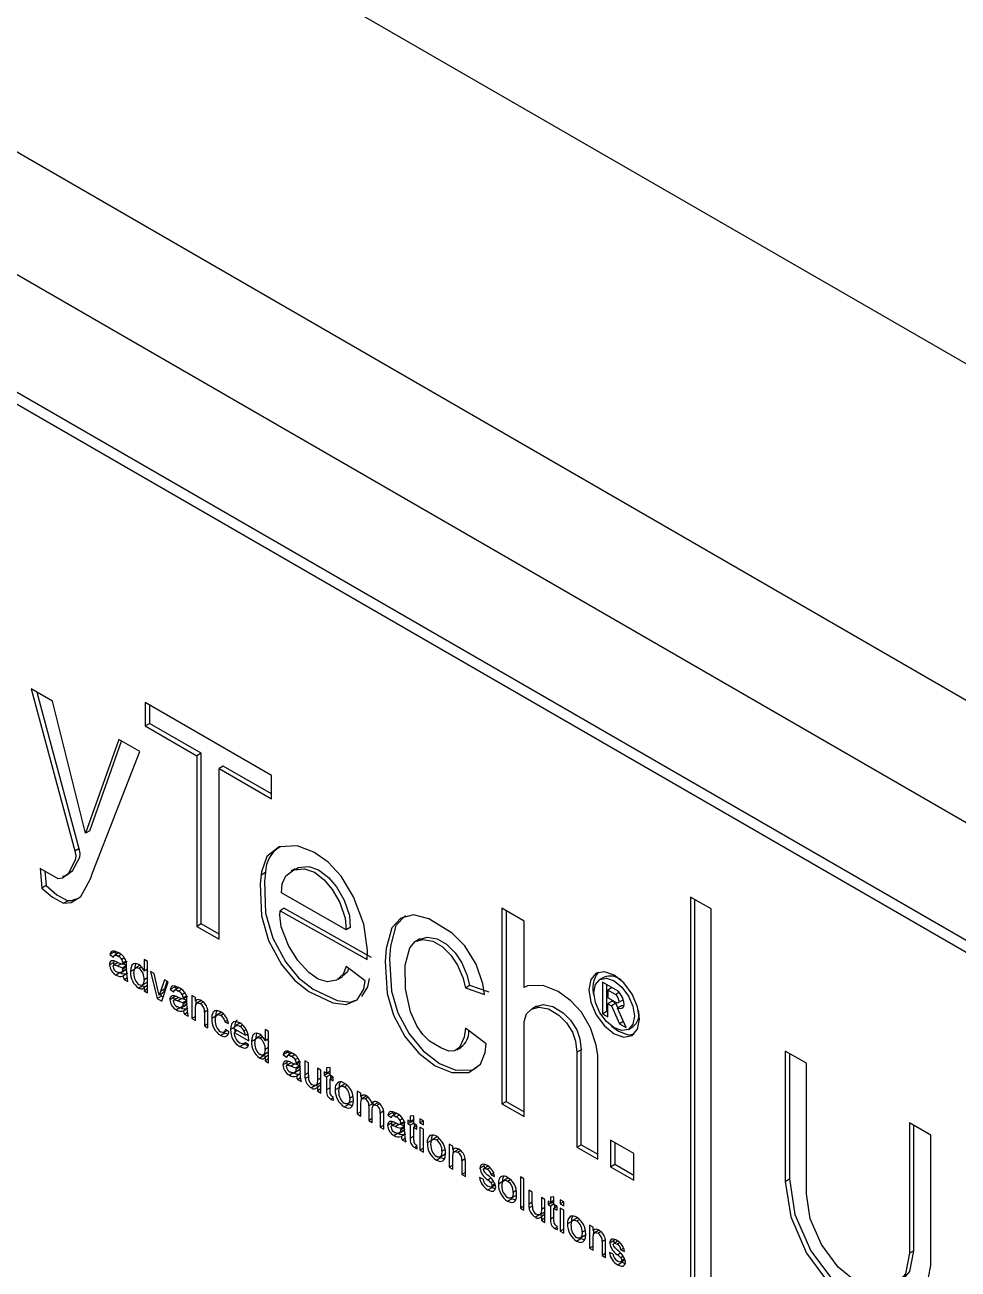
# Model space of a CAD drawing. Header units: millimetres. Extents: x 75 to 2075, y 25 to 1460.
# Drawn here: x 1804.6 to 1846.1, y 1127.5 to 1182.9 of the extents above; entities that cross this region are included whole.
import ezdxf

# ---------------------------------------------------------------- set-up
doc = ezdxf.new("R2010")
doc.units = ezdxf.units.MM
doc.header["$LTSCALE"] = 5

msp = doc.modelspace()

# ---------------------------------------------------------------- linework, layer by layer
at = {"color": 7, "linetype": 'Continuous', "lineweight": 25}
for p, q in [((1904.046, 1134.54), (1529.446, 1350.792)), ((1891.083, 1127.056), (1516.483, 1343.308)), ((1887.63, 1123.606), (1515.221, 1338.593)), ((1792.077, 1173.541), (1880.701, 1122.38)), ((1880.23, 1122.108), (1791.606, 1173.269)), ((1805.807, 1152.783), (1804.858, 1153.331)), ((1804.858, 1153.331), (1806.795, 1146.126)), ((1805.116, 1153.182), (1806.984, 1146.235)), ((1807.271, 1146.911), (1805.807, 1152.783)), ((1809.932, 1152.729), (1809.932, 1151.687)), ((1815.556, 1149.483), (1809.932, 1152.729)), ((1810.121, 1152.62), (1810.121, 1151.796)), ((1809.932, 1151.687), (1810.121, 1151.796)), ((1812.423, 1150.467), (1810.121, 1151.796)), ((1809.932, 1151.687), (1812.234, 1150.358)), ((1808.759, 1151.079), (1807.271, 1146.911)), ((1807.46, 1147.02), (1808.883, 1151.007)), ((1809.695, 1150.539), (1808.759, 1151.079)), ((1807.588, 1145.153), (1809.695, 1150.539)), ((1812.423, 1150.467), (1812.234, 1150.358)), ((1812.234, 1150.358), (1812.234, 1142.766)), ((1812.423, 1142.875), (1812.423, 1150.467)), ((1813.406, 1149.9), (1813.217, 1149.791)), ((1813.217, 1142.199), (1813.217, 1149.791)), ((1813.217, 1149.791), (1815.556, 1148.441)), ((1815.556, 1148.658), (1813.406, 1149.9)), ((1815.556, 1148.441), (1815.556, 1149.483)), ((1807.46, 1147.02), (1807.271, 1146.911)), ((1806.795, 1146.126), (1806.984, 1146.235)), ((1806.059, 1144.882), (1805.252, 1145.347)), ((1805.252, 1145.347), (1805.333, 1144.474)), ((1805.462, 1145.226), (1805.521, 1144.582)), ((1806.515, 1145.133), (1806.704, 1145.242)), ((1815.095, 1145.064), (1815.284, 1145.173)), ((1816.608, 1145.327), (1816.42, 1145.218)), ((1805.521, 1144.582), (1805.333, 1144.474)), ((1818.87, 1142.606), (1816.003, 1144.261)), ((1835.107, 1143.545), (1834.199, 1144.069)), ((1834.199, 1144.069), (1834.199, 1124.354)), ((1806.3, 1143.801), (1806.489, 1143.91)), ((1816.119, 1143.572), (1815.93, 1143.464)), ((1815.93, 1143.464), (1819.801, 1141.293)), ((1816.119, 1143.572), (1819.99, 1141.401)), ((1826.787, 1142.999), (1825.799, 1143.57)), ((1825.799, 1143.57), (1825.799, 1134.874)), ((1825.987, 1143.461), (1825.987, 1134.983)), ((1834.388, 1124.463), (1834.388, 1143.96)), ((1835.107, 1123.83), (1835.107, 1143.545)), ((1826.787, 1140.054), (1826.787, 1142.999)), ((1812.423, 1142.875), (1812.234, 1142.766)), ((1812.234, 1142.766), (1813.217, 1142.199)), ((1813.217, 1142.416), (1812.423, 1142.875)), ((1819.058, 1142.715), (1818.87, 1142.606)), ((1822.153, 1142.21), (1821.964, 1142.101)), ((1808.548, 1141.62), (1808.359, 1141.511)), ((1808.359, 1141.511), (1808.514, 1141.404)), ((1808.664, 1141.539), (1808.548, 1141.62)), ((1808.757, 1141.593), (1808.568, 1141.484)), ((1808.86, 1141.513), (1808.732, 1141.439)), ((1809.016, 1141.363), (1808.893, 1141.292)), ((1810.035, 1141.207), (1809.88, 1141.296)), ((1809.88, 1141.296), (1809.88, 1140.78)), ((1808.532, 1141.165), (1808.344, 1141.056)), ((1808.532, 1141.165), (1808.543, 1141.226)), ((1808.733, 1141.158), (1808.544, 1141.049)), ((1808.822, 1140.709), (1808.633, 1140.6)), ((1808.871, 1141.107), (1808.7, 1141.008)), ((1808.843, 1140.703), (1809.031, 1140.812)), ((1809.098, 1140.857), (1808.91, 1140.749)), ((1809.082, 1141.218), (1808.933, 1141.132)), ((1809.121, 1141.199), (1808.933, 1141.09)), ((1809.104, 1141.027), (1808.933, 1140.929)), ((1808.933, 1140.877), (1809.104, 1140.976)), ((1808.933, 1140.929), (1808.933, 1140.877)), ((1809.104, 1140.876), (1809.098, 1140.857)), ((1809.104, 1140.79), (1809.104, 1141.009)), ((1809.463, 1140.866), (1809.275, 1140.758)), ((1809.683, 1141.02), (1809.494, 1140.912)), ((1809.651, 1140.909), (1809.76, 1140.971)), ((1810.035, 1140.869), (1809.88, 1140.78)), ((1810.035, 1139.809), (1810.035, 1141.207)), ((1810.324, 1140.664), (1810.16, 1140.759)), ((1810.16, 1140.759), (1810.467, 1139.559)), ((1819.717, 1140.346), (1818.87, 1140.977)), ((1809.138, 1140.67), (1808.949, 1140.561)), ((1808.996, 1140.409), (1809.118, 1140.48)), ((1808.996, 1140.409), (1809.151, 1140.319)), ((1809.83, 1140.127), (1809.791, 1140.157)), ((1809.815, 1140.166), (1810.004, 1140.275)), ((1810.035, 1140.485), (1809.88, 1140.395)), ((1810.035, 1140.142), (1809.88, 1140.052)), ((1810.5, 1139.95), (1810.324, 1140.664)), ((1810.787, 1140.396), (1810.61, 1139.875)), ((1810.664, 1139.446), (1810.951, 1140.302)), ((1810.951, 1140.302), (1810.787, 1140.396)), ((1810.798, 1139.984), (1810.914, 1140.323)), ((1818.517, 1140.416), (1818.705, 1140.525)), ((1824.178, 1140.037), (1824.367, 1140.146)), ((1824.367, 1140.146), (1825.22, 1139.848)), ((1830.346, 1140.515), (1830.157, 1140.406)), ((1830.976, 1139.885), (1830.274, 1140.29)), ((1830.274, 1140.29), (1830.274, 1138.88)), ((1830.463, 1140.181), (1830.463, 1138.989)), ((1809.83, 1140.127), (1809.642, 1140.018)), ((1809.88, 1140.052), (1809.88, 1139.898)), ((1810.035, 1139.988), (1809.88, 1139.898)), ((1809.88, 1139.898), (1810.035, 1139.809)), ((1810.656, 1139.668), (1810.467, 1139.559)), ((1810.744, 1139.821), (1810.555, 1139.712)), ((1810.798, 1139.984), (1810.61, 1139.875)), ((1810.656, 1139.668), (1810.633, 1139.757)), ((1810.725, 1139.628), (1810.656, 1139.668)), ((1811.217, 1139.615), (1811.029, 1139.506)), ((1811.233, 1140.07), (1811.044, 1139.961)), ((1811.044, 1139.961), (1811.2, 1139.853)), ((1811.217, 1139.615), (1811.228, 1139.676)), ((1811.418, 1139.608), (1811.23, 1139.499)), ((1811.35, 1139.989), (1811.233, 1140.07)), ((1811.442, 1140.042), (1811.254, 1139.933)), ((1811.546, 1139.963), (1811.417, 1139.889)), ((1811.702, 1139.813), (1811.579, 1139.742)), ((1811.807, 1139.649), (1811.618, 1139.54)), ((1811.767, 1139.667), (1811.619, 1139.582)), ((1812.162, 1139.603), (1812.007, 1139.692)), ((1812.007, 1139.692), (1812.007, 1138.671)), ((1812.162, 1139.46), (1812.162, 1139.603)), ((1824.178, 1140.037), (1825.031, 1139.74)), ((1830.706, 1140.041), (1830.521, 1139.934)), ((1830.521, 1139.934), (1830.521, 1139.586)), ((1830.85, 1139.744), (1830.521, 1139.934)), ((1830.85, 1139.396), (1830.521, 1139.586)), ((1830.85, 1139.744), (1831.039, 1139.853)), ((1810.467, 1139.559), (1810.664, 1139.446)), ((1811.507, 1139.159), (1811.318, 1139.05)), ((1811.557, 1139.557), (1811.385, 1139.458)), ((1811.528, 1139.153), (1811.531, 1139.155)), ((1811.549, 1139.165), (1811.717, 1139.262)), ((1811.784, 1139.307), (1811.595, 1139.198)), ((1811.618, 1139.327), (1811.789, 1139.426)), ((1811.619, 1139.379), (1811.618, 1139.327)), ((1811.789, 1139.477), (1811.619, 1139.379)), ((1811.823, 1139.12), (1811.634, 1139.011)), ((1811.789, 1139.326), (1811.784, 1139.307)), ((1811.789, 1139.24), (1811.789, 1139.458)), ((1812.239, 1139.505), (1812.162, 1139.46)), ((1812.162, 1138.581), (1812.162, 1139.129)), ((1812.195, 1139.313), (1812.195, 1139.479)), ((1812.412, 1139.458), (1812.223, 1139.349)), ((1812.514, 1139.401), (1812.388, 1139.329)), ((1812.714, 1139.043), (1812.566, 1138.958)), ((1827.339, 1139.214), (1827.15, 1139.105)), ((1830.709, 1139.434), (1830.521, 1139.325)), ((1830.521, 1138.738), (1830.521, 1139.325)), ((1830.521, 1139.325), (1830.677, 1139.235)), ((1830.866, 1139.344), (1830.677, 1139.235)), ((1830.677, 1139.235), (1831.04, 1138.438)), ((1830.866, 1139.344), (1830.709, 1139.434)), ((1830.958, 1139.141), (1830.866, 1139.344)), ((1831.128, 1139.239), (1830.939, 1139.13)), ((1831.331, 1138.27), (1830.939, 1139.13)), ((1830.981, 1139.376), (1831.169, 1139.485)), ((1831.229, 1139.231), (1831.128, 1139.239)), ((1811.681, 1138.859), (1811.804, 1138.93)), ((1811.681, 1138.859), (1811.836, 1138.769)), ((1812.162, 1138.76), (1812.007, 1138.671)), ((1812.007, 1138.671), (1812.162, 1138.581)), ((1812.566, 1138.958), (1812.566, 1138.348)), ((1812.721, 1138.258), (1812.721, 1138.883)), ((1813.08, 1138.776), (1812.892, 1138.667)), ((1813.304, 1138.931), (1813.115, 1138.822)), ((1813.411, 1138.878), (1813.29, 1138.808)), ((1813.598, 1138.585), (1813.481, 1138.518)), ((1813.481, 1138.518), (1813.637, 1138.447)), ((1826.787, 1134.303), (1826.787, 1138.531)), ((1830.274, 1138.88), (1830.463, 1138.989)), ((1830.274, 1138.88), (1830.521, 1138.738)), ((1830.463, 1138.989), (1830.521, 1138.956)), ((1831.21, 1138.536), (1831.04, 1138.438)), ((1812.721, 1138.438), (1812.566, 1138.348)), ((1812.566, 1138.348), (1812.721, 1138.258)), ((1813.477, 1138.021), (1813.289, 1137.913)), ((1813.477, 1138.021), (1813.43, 1138.058)), ((1813.434, 1138.057), (1813.571, 1138.136)), ((1813.652, 1138.079), (1813.497, 1138.187)), ((1813.918, 1138.287), (1813.73, 1138.178)), ((1814.382, 1137.927), (1813.885, 1138.214)), ((1814.025, 1138.133), (1813.885, 1138.052)), ((1813.885, 1138.052), (1814.536, 1137.676)), ((1814.144, 1138.456), (1813.955, 1138.348)), ((1814.138, 1138.319), (1814.259, 1138.388)), ((1814.325, 1138.125), (1814.419, 1138.179)), ((1814.382, 1137.927), (1814.497, 1137.994)), ((1814.516, 1137.906), (1814.431, 1137.955)), ((1815.422, 1138.097), (1815.266, 1138.187)), ((1815.266, 1138.187), (1815.266, 1137.67)), ((1815.422, 1136.699), (1815.422, 1138.097)), ((1825.097, 1137.546), (1824.178, 1138.235)), ((1830.672, 1138.334), (1830.986, 1138.1)), ((1831.04, 1138.438), (1831.331, 1138.27)), ((1831.438, 1138.187), (1831.627, 1138.296)), ((1814.335, 1137.526), (1814.147, 1137.417)), ((1814.316, 1137.542), (1814.401, 1137.591)), ((1814.532, 1137.5), (1814.38, 1137.605)), ((1814.85, 1137.757), (1814.661, 1137.648)), ((1815.069, 1137.911), (1814.88, 1137.802)), ((1815.037, 1137.799), (1815.146, 1137.862)), ((1815.422, 1137.76), (1815.266, 1137.67)), ((1815.422, 1137.375), (1815.266, 1137.286)), ((1823.792, 1137.272), (1823.981, 1137.381)), ((1815.217, 1137.017), (1815.028, 1136.909)), ((1815.217, 1137.017), (1815.178, 1137.048)), ((1815.201, 1137.057), (1815.39, 1137.166)), ((1815.422, 1137.033), (1815.266, 1136.943)), ((1815.266, 1136.943), (1815.266, 1136.789)), ((1815.422, 1136.878), (1815.266, 1136.789)), ((1816.262, 1137.167), (1816.074, 1137.058)), ((1816.074, 1137.058), (1816.229, 1136.95)), ((1816.379, 1137.086), (1816.262, 1137.167)), ((1816.471, 1137.139), (1816.283, 1137.03)), ((1816.575, 1137.06), (1816.447, 1136.986)), ((1816.731, 1136.91), (1816.608, 1136.839)), ((1829.332, 1137.28), (1829.143, 1137.171)), ((1829.143, 1137.171), (1829.143, 1132.943)), ((1829.332, 1133.052), (1829.332, 1137.28)), ((1830.064, 1132.412), (1830.064, 1137.02)), ((1839.35, 1136.675), (1838.407, 1137.219)), ((1838.407, 1137.219), (1838.407, 1131.422)), ((1838.595, 1137.11), (1838.595, 1131.531)), ((1815.266, 1136.789), (1815.422, 1136.699)), ((1816.247, 1136.712), (1816.058, 1136.603)), ((1816.247, 1136.712), (1816.257, 1136.773)), ((1816.447, 1136.705), (1816.259, 1136.596)), ((1816.536, 1136.256), (1816.348, 1136.147)), ((1816.586, 1136.653), (1816.414, 1136.554)), ((1816.557, 1136.25), (1816.746, 1136.358)), ((1816.813, 1136.404), (1816.624, 1136.295)), ((1816.836, 1136.746), (1816.647, 1136.637)), ((1816.647, 1136.424), (1816.819, 1136.523)), ((1816.648, 1136.475), (1816.647, 1136.424)), ((1816.796, 1136.764), (1816.648, 1136.678)), ((1816.818, 1136.574), (1816.648, 1136.475)), ((1816.819, 1136.423), (1816.813, 1136.404)), ((1816.819, 1136.336), (1816.819, 1136.555)), ((1817.191, 1136.699), (1817.036, 1136.789)), ((1817.036, 1136.789), (1817.036, 1136.159)), ((1817.191, 1136.144), (1817.191, 1136.699)), ((1817.75, 1136.377), (1817.595, 1136.466)), ((1817.595, 1136.466), (1817.595, 1135.93)), ((1817.75, 1135.355), (1817.75, 1136.377)), ((1817.998, 1136.233), (1817.89, 1136.296)), ((1817.89, 1136.296), (1817.89, 1136.135)), ((1818.154, 1136.494), (1817.998, 1136.482)), ((1817.998, 1136.482), (1817.998, 1136.233)), ((1818.154, 1136.323), (1817.998, 1136.233)), ((1818.078, 1136.244), (1818.078, 1136.28)), ((1818.154, 1136.144), (1818.154, 1136.494)), ((1839.35, 1130.877), (1839.35, 1136.675)), ((1816.852, 1136.217), (1816.663, 1136.108)), ((1816.71, 1135.955), (1816.833, 1136.026)), ((1816.71, 1135.955), (1816.865, 1135.866)), ((1817.191, 1136.249), (1817.036, 1136.159)), ((1817.192, 1136.078), (1817.045, 1135.993)), ((1817.535, 1135.703), (1817.723, 1135.812)), ((1817.75, 1136.019), (1817.595, 1135.93)), ((1818.078, 1136.244), (1817.89, 1136.135)), ((1817.89, 1136.135), (1817.998, 1136.072)), ((1818.154, 1136.162), (1817.998, 1136.072)), ((1817.998, 1136.072), (1817.998, 1135.499)), ((1818.154, 1136.2), (1818.078, 1136.244)), ((1818.293, 1136.063), (1818.154, 1136.144)), ((1818.293, 1136.063), (1818.154, 1135.983)), ((1818.154, 1135.403), (1818.154, 1135.983)), ((1818.154, 1135.983), (1818.293, 1135.902)), ((1818.187, 1136.002), (1818.187, 1136.125)), ((1818.293, 1135.902), (1818.293, 1136.063)), ((1818.802, 1135.754), (1818.613, 1135.645)), ((1818.79, 1135.633), (1818.911, 1135.702)), ((1817.514, 1135.691), (1817.326, 1135.582)), ((1817.595, 1135.656), (1817.514, 1135.691)), ((1817.75, 1135.701), (1817.595, 1135.612)), ((1817.595, 1135.612), (1817.595, 1135.445)), ((1817.75, 1135.534), (1817.595, 1135.445)), ((1817.595, 1135.445), (1817.75, 1135.355)), ((1818.154, 1135.588), (1817.998, 1135.499)), ((1818.309, 1135.03), (1818.293, 1135.189)), ((1818.575, 1135.607), (1818.386, 1135.499)), ((1819.174, 1135.206), (1819.038, 1135.128)), ((1819.521, 1135.354), (1819.366, 1135.444)), ((1819.366, 1135.444), (1819.366, 1134.422)), ((1819.521, 1135.195), (1819.521, 1135.354)), ((1819.629, 1135.257), (1819.521, 1135.195)), ((1819.555, 1135.064), (1819.555, 1135.214)), ((1819.766, 1135.208), (1819.577, 1135.099)), ((1819.857, 1135.164), (1819.729, 1135.091)), ((1818.299, 1135.135), (1818.199, 1135.078)), ((1818.79, 1134.737), (1818.979, 1134.845)), ((1818.979, 1134.845), (1818.938, 1134.877)), ((1818.967, 1134.888), (1819.156, 1134.997)), ((1819.521, 1134.332), (1819.521, 1134.853)), ((1820.067, 1134.887), (1819.878, 1134.778)), ((1819.878, 1134.778), (1819.878, 1134.126)), ((1820.129, 1134.97), (1820.009, 1134.901)), ((1820.034, 1134.037), (1820.034, 1134.62)), ((1820.067, 1134.887), (1820.062, 1134.931)), ((1820.067, 1134.78), (1820.067, 1134.887)), ((1820.279, 1134.919), (1820.091, 1134.81)), ((1820.368, 1134.87), (1820.24, 1134.796)), ((1825.799, 1134.874), (1825.987, 1134.983)), ((1825.799, 1134.874), (1826.787, 1134.303)), ((1825.987, 1134.983), (1826.787, 1134.521)), ((1819.521, 1134.512), (1819.366, 1134.422)), ((1819.366, 1134.422), (1819.521, 1134.332)), ((1820.034, 1134.216), (1819.878, 1134.126)), ((1819.878, 1134.126), (1820.034, 1134.037)), ((1820.535, 1134.546), (1820.391, 1134.463)), ((1820.391, 1134.463), (1820.391, 1133.831)), ((1820.546, 1133.741), (1820.546, 1134.439)), ((1820.919, 1134.478), (1820.73, 1134.37)), ((1820.73, 1134.37), (1820.885, 1134.262)), ((1820.903, 1134.023), (1820.914, 1134.084)), ((1821.036, 1134.398), (1820.919, 1134.478)), ((1821.128, 1134.451), (1820.939, 1134.342)), ((1821.231, 1134.372), (1821.103, 1134.298)), ((1821.387, 1134.221), (1821.264, 1134.15)), ((1821.453, 1134.076), (1821.304, 1133.99)), ((1821.492, 1134.058), (1821.304, 1133.949)), ((1821.724, 1134.083), (1821.615, 1134.146)), ((1821.615, 1134.146), (1821.615, 1133.984)), ((1821.803, 1134.093), (1821.615, 1133.984)), ((1821.879, 1134.344), (1821.724, 1134.332)), ((1821.724, 1134.332), (1821.724, 1134.083)), ((1821.879, 1134.172), (1821.724, 1134.083)), ((1821.803, 1134.093), (1821.803, 1134.129)), ((1821.879, 1134.05), (1821.803, 1134.093)), ((1821.879, 1133.993), (1821.879, 1134.344)), ((1822.313, 1134.119), (1822.158, 1134.208)), ((1822.158, 1134.208), (1822.158, 1134.029)), ((1822.313, 1134.119), (1822.158, 1134.029)), ((1822.313, 1133.94), (1822.313, 1134.119)), ((1820.546, 1133.92), (1820.391, 1133.831)), ((1820.391, 1133.831), (1820.546, 1133.741)), ((1820.903, 1134.023), (1820.715, 1133.914)), ((1821.104, 1134.017), (1820.916, 1133.908)), ((1821.193, 1133.567), (1821.004, 1133.459)), ((1821.242, 1133.965), (1821.071, 1133.866)), ((1821.214, 1133.561), (1821.217, 1133.563)), ((1821.235, 1133.573), (1821.402, 1133.67)), ((1821.469, 1133.716), (1821.281, 1133.607)), ((1821.475, 1133.886), (1821.304, 1133.787)), ((1821.304, 1133.735), (1821.475, 1133.834)), ((1821.304, 1133.787), (1821.304, 1133.735)), ((1821.509, 1133.528), (1821.32, 1133.42)), ((1821.475, 1133.734), (1821.469, 1133.716)), ((1821.475, 1133.648), (1821.475, 1133.867)), ((1821.615, 1133.984), (1821.724, 1133.922)), ((1821.879, 1134.011), (1821.724, 1133.922)), ((1821.724, 1133.922), (1821.724, 1133.348)), ((1822.018, 1133.913), (1821.879, 1133.993)), ((1822.019, 1133.913), (1821.879, 1133.832)), ((1821.879, 1133.252), (1821.879, 1133.832)), ((1821.879, 1133.832), (1822.018, 1133.751)), ((1821.912, 1133.851), (1821.912, 1133.974)), ((1822.018, 1133.751), (1822.018, 1133.913)), ((1822.158, 1134.029), (1822.313, 1133.94)), ((1822.313, 1133.742), (1822.158, 1133.832)), ((1822.158, 1133.832), (1822.158, 1132.81)), ((1822.313, 1132.721), (1822.313, 1133.742)), ((1844.884, 1133.48), (1843.942, 1134.024)), ((1843.942, 1134.024), (1843.942, 1128.227)), ((1844.13, 1128.335), (1844.13, 1133.915)), ((1821.367, 1133.267), (1821.489, 1133.338)), ((1821.367, 1133.267), (1821.522, 1133.178)), ((1821.879, 1133.438), (1821.724, 1133.348)), ((1822.024, 1132.984), (1821.925, 1132.927)), ((1822.034, 1132.879), (1822.018, 1133.039)), ((1822.673, 1133.242), (1822.484, 1133.133)), ((1822.899, 1133.388), (1822.711, 1133.279)), ((1822.888, 1133.267), (1823.009, 1133.337)), ((1823.617, 1132.99), (1823.462, 1133.079)), ((1823.462, 1133.079), (1823.462, 1132.058)), ((1823.617, 1132.847), (1823.617, 1132.99)), ((1829.143, 1132.943), (1829.332, 1133.052)), ((1829.143, 1132.943), (1830.064, 1132.412)), ((1829.332, 1133.052), (1830.064, 1132.629)), ((1831.68, 1132.661), (1830.642, 1133.26)), ((1830.642, 1133.26), (1830.642, 1132.078)), ((1830.831, 1133.151), (1830.831, 1132.187)), ((1844.884, 1127.682), (1844.884, 1133.48)), ((1822.313, 1132.9), (1822.158, 1132.81)), ((1822.158, 1132.81), (1822.313, 1132.721)), ((1822.888, 1132.371), (1823.077, 1132.48)), ((1823.077, 1132.48), (1823.036, 1132.511)), ((1823.065, 1132.522), (1823.254, 1132.631)), ((1823.272, 1132.841), (1823.136, 1132.762)), ((1823.695, 1132.892), (1823.617, 1132.847)), ((1823.617, 1131.968), (1823.617, 1132.516)), ((1823.651, 1132.7), (1823.651, 1132.866)), ((1823.867, 1132.845), (1823.679, 1132.736)), ((1823.97, 1132.788), (1823.844, 1132.716)), ((1824.169, 1132.431), (1824.021, 1132.345)), ((1831.68, 1131.479), (1831.68, 1132.661)), ((1823.617, 1132.147), (1823.462, 1132.058)), ((1823.462, 1132.058), (1823.617, 1131.968)), ((1824.021, 1132.345), (1824.021, 1131.735)), ((1824.176, 1131.645), (1824.176, 1132.271)), ((1825.017, 1132.121), (1824.828, 1132.012)), ((1825.017, 1132.121), (1825.027, 1132.174)), ((1825.213, 1132.109), (1825.024, 1132.001)), ((1825.273, 1132.029), (1825.153, 1131.96)), ((1830.642, 1132.078), (1830.831, 1132.187)), ((1830.642, 1132.078), (1831.68, 1131.479)), ((1830.831, 1132.187), (1831.68, 1131.697)), ((1824.176, 1131.825), (1824.021, 1131.735)), ((1824.021, 1131.735), (1824.176, 1131.645)), ((1824.968, 1131.529), (1824.812, 1131.601)), ((1825.305, 1131.571), (1825.172, 1131.494)), ((1825.437, 1131.426), (1825.318, 1131.357)), ((1825.324, 1131.169), (1825.512, 1131.278)), ((1825.448, 1131.788), (1825.325, 1131.717)), ((1825.325, 1131.717), (1825.48, 1131.646)), ((1825.497, 1131.317), (1825.371, 1131.244)), ((1825.839, 1131.414), (1825.651, 1131.305)), ((1826.066, 1131.56), (1825.877, 1131.451)), ((1826.055, 1131.439), (1826.175, 1131.509)), ((1826.784, 1131.538), (1826.629, 1131.628)), ((1826.629, 1131.628), (1826.629, 1130.23)), ((1826.784, 1130.14), (1826.784, 1131.538)), ((1838.407, 1131.422), (1838.595, 1131.531)), ((1825.18, 1131.048), (1825.368, 1131.157)), ((1825.368, 1131.157), (1825.318, 1131.196)), ((1826.232, 1130.694), (1826.42, 1130.803)), ((1826.438, 1131.013), (1826.303, 1130.935)), ((1827.156, 1130.947), (1827.001, 1131.036)), ((1827.001, 1131.036), (1827.001, 1130.406)), ((1827.156, 1130.391), (1827.156, 1130.947)), ((1828.119, 1130.742), (1827.963, 1130.729)), ((1827.963, 1130.729), (1827.963, 1130.481)), ((1828.119, 1130.391), (1828.119, 1130.742)), ((1826.055, 1130.543), (1826.243, 1130.652)), ((1826.243, 1130.652), (1826.202, 1130.683)), ((1826.784, 1130.319), (1826.629, 1130.23)), ((1826.629, 1130.23), (1826.784, 1130.14)), ((1827.156, 1130.496), (1827.001, 1130.406)), ((1827.157, 1130.326), (1827.01, 1130.241)), ((1827.715, 1130.624), (1827.56, 1130.714)), ((1827.56, 1130.714), (1827.56, 1130.177)), ((1827.715, 1130.267), (1827.56, 1130.177)), ((1827.715, 1129.602), (1827.715, 1130.624)), ((1827.963, 1130.481), (1827.855, 1130.543)), ((1827.855, 1130.543), (1827.855, 1130.382)), ((1828.043, 1130.491), (1827.855, 1130.382)), ((1827.855, 1130.382), (1827.963, 1130.319)), ((1828.119, 1130.57), (1827.963, 1130.481)), ((1828.119, 1130.409), (1827.963, 1130.319)), ((1827.963, 1130.319), (1827.963, 1129.746)), ((1828.043, 1130.491), (1828.043, 1130.527)), ((1828.119, 1130.447), (1828.043, 1130.491)), ((1828.258, 1130.31), (1828.119, 1130.391)), ((1828.258, 1130.31), (1828.119, 1130.23)), ((1828.119, 1129.65), (1828.119, 1130.23)), ((1828.119, 1130.23), (1828.258, 1130.149)), ((1828.152, 1130.249), (1828.152, 1130.372)), ((1828.258, 1130.149), (1828.258, 1130.31)), ((1828.553, 1130.517), (1828.398, 1130.606)), ((1828.398, 1130.606), (1828.398, 1130.427)), ((1828.553, 1130.517), (1828.398, 1130.427)), ((1828.398, 1130.427), (1828.553, 1130.337)), ((1828.553, 1130.14), (1828.398, 1130.23)), ((1828.398, 1130.23), (1828.398, 1129.208)), ((1828.553, 1130.337), (1828.553, 1130.517)), ((1827.479, 1129.938), (1827.291, 1129.829)), ((1827.56, 1129.903), (1827.479, 1129.938)), ((1827.5, 1129.95), (1827.688, 1130.059)), ((1827.715, 1129.949), (1827.56, 1129.859)), ((1827.56, 1129.859), (1827.56, 1129.692)), ((1827.715, 1129.782), (1827.56, 1129.692)), ((1827.56, 1129.692), (1827.715, 1129.602)), ((1828.119, 1129.836), (1827.963, 1129.746)), ((1828.553, 1129.118), (1828.553, 1130.14)), ((1828.913, 1129.64), (1828.724, 1129.531)), ((1829.139, 1129.786), (1828.951, 1129.677)), ((1829.128, 1129.665), (1829.249, 1129.735)), ((1828.264, 1129.382), (1828.164, 1129.325)), ((1828.274, 1129.277), (1828.258, 1129.437)), ((1828.553, 1129.298), (1828.398, 1129.208)), ((1828.398, 1129.208), (1828.553, 1129.118)), ((1829.512, 1129.239), (1829.376, 1129.16)), ((1829.857, 1129.387), (1829.702, 1129.477)), ((1829.702, 1129.477), (1829.702, 1128.455)), ((1829.857, 1129.245), (1829.857, 1129.387)), ((1829.935, 1129.29), (1829.857, 1129.245)), ((1829.89, 1129.098), (1829.89, 1129.264)), ((1830.107, 1129.243), (1829.918, 1129.134)), ((1830.209, 1129.186), (1830.083, 1129.113)), ((1829.128, 1128.769), (1829.317, 1128.878)), ((1829.317, 1128.878), (1829.276, 1128.909)), ((1829.305, 1128.92), (1829.494, 1129.029)), ((1829.857, 1128.545), (1829.702, 1128.455)), ((1829.857, 1128.366), (1829.857, 1128.914)), ((1830.409, 1128.828), (1830.261, 1128.743)), ((1830.261, 1128.743), (1830.261, 1128.133)), ((1830.416, 1128.043), (1830.416, 1128.668)), ((1830.791, 1128.788), (1830.602, 1128.679)), ((1830.791, 1128.788), (1830.801, 1128.841)), ((1830.987, 1128.776), (1830.798, 1128.667)), ((1831.047, 1128.695), (1830.927, 1128.626)), ((1829.702, 1128.455), (1829.857, 1128.366)), ((1830.416, 1128.222), (1830.261, 1128.133)), ((1830.261, 1128.133), (1830.416, 1128.043)), ((1830.742, 1128.196), (1830.587, 1128.267)), ((1831.079, 1128.237), (1830.947, 1128.161)), ((1831.211, 1128.093), (1831.092, 1128.024)), ((1831.222, 1128.455), (1831.099, 1128.384)), ((1831.099, 1128.384), (1831.254, 1128.312)), ((1831.271, 1127.983), (1831.145, 1127.911)), ((1844.13, 1128.335), (1843.942, 1128.227)), ((1830.954, 1127.715), (1831.143, 1127.823)), ((1831.143, 1127.823), (1831.093, 1127.863)), ((1831.098, 1127.836), (1831.287, 1127.945))]:
    msp.add_line(p, q, dxfattribs=at)
at = {"color": 7, "linetype": 'Continuous', "lineweight": 25, "flags": 128}
for points in [[(1806.984, 1146.235), (1807.027, 1146.012), (1807.011, 1145.825), (1806.686, 1145.219), (1806.434, 1145.025), (1806.247, 1144.991)], [(1819.801, 1141.293), (1819.827, 1141.714), (1819.655, 1142.869), (1819.201, 1144.087), (1818.655, 1144.994), (1818.072, 1145.63), (1817.44, 1146.068), (1816.691, 1146.345), (1815.898, 1146.311), (1815.34, 1145.874), (1815.109, 1145.199), (1815.095, 1145.064)], [(1806.795, 1146.126), (1806.838, 1145.904), (1806.822, 1145.717), (1806.497, 1145.11), (1806.246, 1144.916), (1806.059, 1144.882)], [(1806.3, 1143.801), (1806.63, 1143.829), (1807.069, 1144.096), (1807.504, 1144.876), (1807.588, 1145.153)], [(1815.284, 1145.173), (1815.235, 1144.77), (1815.291, 1143.349), (1815.611, 1142.247), (1816.183, 1141.178), (1816.759, 1140.48), (1817.406, 1139.978), (1818.469, 1139.469), (1819.067, 1139.395), (1819.282, 1139.49)], [(1816.003, 1144.261), (1816.024, 1144.654), (1816.189, 1145.016), (1816.546, 1145.277), (1817.018, 1145.321), (1817.457, 1145.171), (1817.901, 1144.832), (1818.256, 1144.41), (1818.597, 1143.825), (1818.834, 1143.138), (1818.87, 1142.606)], [(1816.622, 1145.304), (1816.735, 1145.386), (1817.207, 1145.429), (1817.645, 1145.28), (1818.09, 1144.941), (1818.445, 1144.519), (1818.785, 1143.934), (1819.022, 1143.247), (1819.058, 1142.715)], [(1805.521, 1144.582), (1805.998, 1144.171), (1806.489, 1143.91)], [(1815.095, 1145.064), (1815.046, 1144.661), (1815.102, 1143.24), (1815.423, 1142.138), (1815.994, 1141.069), (1816.57, 1140.371), (1817.218, 1139.869), (1818.281, 1139.36), (1818.879, 1139.286), (1819.362, 1139.5), (1819.654, 1139.967), (1819.717, 1140.346)], [(1805.333, 1144.474), (1805.809, 1144.062), (1806.3, 1143.801)], [(1806.845, 1143.982), (1806.642, 1143.909), (1806.489, 1143.91)], [(1818.87, 1140.977), (1818.74, 1140.637), (1818.444, 1140.376), (1818.04, 1140.306), (1817.633, 1140.423), (1817.215, 1140.709), (1816.717, 1141.254), (1816.302, 1141.92), (1815.984, 1142.748), (1815.916, 1143.273), (1815.93, 1143.464)], [(1825.031, 1139.74), (1824.959, 1140.212), (1824.655, 1141.081), (1824.158, 1141.907), (1823.592, 1142.47), (1822.548, 1143.104), (1821.874, 1143.274), (1821.304, 1143.134), (1820.899, 1142.696), (1820.651, 1141.779), (1820.611, 1141.211), (1820.7, 1139.783), (1820.98, 1138.814), (1821.482, 1137.873), (1822.109, 1137.121), (1822.831, 1136.561), (1823.57, 1136.26), (1824.325, 1136.27), (1824.849, 1136.645), (1825.064, 1137.153), (1825.097, 1137.546)], [(1821.497, 1143.244), (1821.492, 1143.243), (1821.088, 1142.805), (1820.839, 1141.888), (1820.799, 1141.32), (1820.888, 1139.892), (1821.169, 1138.923), (1821.671, 1137.982), (1822.297, 1137.229), (1823.02, 1136.67), (1823.759, 1136.369), (1824.514, 1136.379), (1824.691, 1136.506)], [(1824.178, 1138.235), (1824.125, 1137.834), (1823.923, 1137.381), (1823.694, 1137.228), (1823.447, 1137.215), (1823.089, 1137.361), (1822.578, 1137.666), (1822.279, 1137.952), (1822.032, 1138.315), (1821.74, 1138.963), (1821.512, 1139.982), (1821.494, 1141.047), (1821.71, 1141.81), (1821.944, 1142.089), (1822.288, 1142.183), (1822.731, 1142.107), (1823.143, 1141.87), (1823.531, 1141.485), (1823.825, 1141.035), (1824.059, 1140.497), (1824.178, 1140.037)], [(1822.156, 1142.204), (1822.477, 1142.291), (1822.92, 1142.216), (1823.331, 1141.979), (1823.719, 1141.594), (1824.014, 1141.144), (1824.248, 1140.606), (1824.367, 1140.146)], [(1808.76, 1141.584), (1808.572, 1141.663), (1808.481, 1141.668), (1808.42, 1141.638), (1808.372, 1141.558), (1808.359, 1141.511)], [(1808.514, 1141.404), (1808.556, 1141.476), (1808.593, 1141.49), (1808.65, 1141.479), (1808.732, 1141.439)], [(1808.549, 1141.227), (1808.432, 1141.227), (1808.379, 1141.186), (1808.349, 1141.117), (1808.344, 1141.056)], [(1808.499, 1140.977), (1808.506, 1141.015), (1808.525, 1141.041), (1808.552, 1141.051), (1808.599, 1141.045), (1808.7, 1141.008)], [(1808.55, 1141.053), (1808.539, 1141.091), (1808.532, 1141.165)], [(1808.91, 1140.749), (1808.85, 1140.705), (1808.776, 1140.7), (1808.684, 1140.733), (1808.669, 1140.741)], [(1809.098, 1140.857), (1809.038, 1140.814), (1809.031, 1140.813)], [(1809.641, 1141.076), (1809.513, 1141.123), (1809.404, 1141.107), (1809.337, 1141.043), (1809.285, 1140.893), (1809.275, 1140.758)], [(1809.43, 1140.668), (1809.457, 1140.858), (1809.493, 1140.911), (1809.548, 1140.935), (1809.606, 1140.929), (1809.651, 1140.909)], [(1809.463, 1140.866), (1809.507, 1141.117), (1809.528, 1141.145)], [(1809.993, 1140.845), (1810.016, 1140.803), (1810.035, 1140.742)], [(1818.984, 1140.892), (1818.929, 1140.746), (1818.695, 1140.54)], [(1830.798, 1137.992), (1831.23, 1137.841), (1831.597, 1137.913), (1831.842, 1138.194), (1831.928, 1138.644), (1831.842, 1139.193), (1831.597, 1139.758), (1831.23, 1140.253), (1830.798, 1140.602), (1830.365, 1140.752), (1829.999, 1140.681), (1829.754, 1140.399), (1829.668, 1139.949), (1829.754, 1139.4), (1829.999, 1138.835), (1830.365, 1138.341), (1830.798, 1137.992)], [(1809.88, 1140.395), (1809.86, 1140.236), (1809.824, 1140.174), (1809.765, 1140.144), (1809.706, 1140.148), (1809.658, 1140.17)], [(1819.577, 1139.651), (1819.843, 1140.076), (1819.905, 1140.455)], [(1830.064, 1137.02), (1829.999, 1137.488), (1829.75, 1138.252), (1829.339, 1138.945), (1828.875, 1139.453), (1828.312, 1139.864), (1827.637, 1140.134), (1826.947, 1140.122), (1826.787, 1140.054)], [(1830.798, 1138.251), (1830.451, 1138.53), (1830.157, 1138.927), (1829.961, 1139.379), (1829.892, 1139.819), (1829.961, 1140.18), (1830.157, 1140.406), (1830.451, 1140.463), (1830.798, 1140.342), (1831.144, 1140.063), (1831.438, 1139.666), (1831.634, 1139.214), (1831.703, 1138.774), (1831.634, 1138.413), (1831.438, 1138.187), (1831.144, 1138.13), (1830.798, 1138.251)], [(1809.642, 1140.018), (1809.736, 1139.982), (1809.806, 1139.988), (1809.86, 1140.026), (1809.88, 1140.052)], [(1811.235, 1139.677), (1811.117, 1139.677), (1811.064, 1139.636), (1811.034, 1139.567), (1811.029, 1139.506)], [(1811.445, 1140.034), (1811.257, 1140.113), (1811.166, 1140.118), (1811.105, 1140.088), (1811.057, 1140.008), (1811.044, 1139.961)], [(1811.2, 1139.853), (1811.241, 1139.926), (1811.278, 1139.94), (1811.335, 1139.929), (1811.417, 1139.889)], [(1811.235, 1139.502), (1811.224, 1139.541), (1811.217, 1139.615)], [(1830.85, 1139.396), (1830.94, 1139.367), (1830.976, 1139.374), (1831.002, 1139.399), (1831.013, 1139.437), (1831.012, 1139.484), (1830.998, 1139.544), (1830.966, 1139.617), (1830.917, 1139.688), (1830.861, 1139.737), (1830.85, 1139.744)], [(1830.939, 1139.13), (1831.083, 1139.114), (1831.178, 1139.149), (1831.223, 1139.204), (1831.24, 1139.288), (1831.227, 1139.415), (1831.163, 1139.606), (1831.056, 1139.793), (1830.976, 1139.885)], [(1811.184, 1139.426), (1811.191, 1139.465), (1811.21, 1139.491), (1811.238, 1139.501), (1811.284, 1139.495), (1811.385, 1139.458)], [(1811.595, 1139.198), (1811.535, 1139.155), (1811.461, 1139.15), (1811.369, 1139.182), (1811.354, 1139.191)], [(1811.784, 1139.307), (1811.724, 1139.264), (1811.716, 1139.263)], [(1812.431, 1139.465), (1812.295, 1139.514), (1812.214, 1139.501), (1812.162, 1139.46)], [(1812.162, 1139.129), (1812.182, 1139.29), (1812.212, 1139.34), (1812.262, 1139.361), (1812.32, 1139.357), (1812.388, 1139.329)], [(1813.289, 1138.97), (1813.117, 1139.028), (1813.021, 1139.014), (1812.951, 1138.95), (1812.901, 1138.798), (1812.892, 1138.667)], [(1813.08, 1138.776), (1813.105, 1138.979), (1813.128, 1139.025)], [(1826.787, 1138.531), (1826.901, 1138.872), (1827.121, 1139.089), (1827.449, 1139.177), (1827.875, 1139.093), (1828.34, 1138.816), (1828.673, 1138.481), (1828.942, 1138.055), (1829.084, 1137.659), (1829.143, 1137.171)], [(1827.342, 1139.207), (1827.638, 1139.286), (1828.064, 1139.202), (1828.528, 1138.925), (1828.861, 1138.59), (1829.13, 1138.164), (1829.273, 1137.768), (1829.332, 1137.28)], [(1813.047, 1138.582), (1813.067, 1138.748), (1813.101, 1138.81), (1813.158, 1138.841), (1813.226, 1138.836), (1813.29, 1138.808)], [(1814.139, 1138.479), (1813.965, 1138.54), (1813.86, 1138.518), (1813.784, 1138.444), (1813.737, 1138.298), (1813.73, 1138.178)], [(1813.918, 1138.287), (1813.944, 1138.489), (1814.004, 1138.595), (1814.037, 1138.612)], [(1813.497, 1138.187), (1813.463, 1138.085), (1813.423, 1138.052), (1813.369, 1138.045), (1813.305, 1138.065), (1813.283, 1138.077)], [(1813.289, 1137.913), (1813.44, 1137.859), (1813.536, 1137.876), (1813.606, 1137.94), (1813.645, 1138.042), (1813.652, 1138.079)], [(1813.618, 1137.971), (1813.514, 1138.002), (1813.477, 1138.021)], [(1813.885, 1138.214), (1813.91, 1138.306), (1813.964, 1138.351), (1814.027, 1138.359), (1814.105, 1138.336), (1814.138, 1138.319)], [(1813.942, 1138.085), (1813.93, 1138.13), (1813.926, 1138.19)], [(1815.027, 1137.966), (1814.899, 1138.014), (1814.79, 1137.998), (1814.723, 1137.934), (1814.671, 1137.783), (1814.661, 1137.648)], [(1814.85, 1137.757), (1814.893, 1138.008), (1814.914, 1138.036)], [(1830.986, 1138.1), (1831.419, 1137.95), (1831.685, 1137.977)], [(1814.147, 1137.417), (1814.335, 1137.348), (1814.43, 1137.363), (1814.499, 1137.425), (1814.532, 1137.5)], [(1814.38, 1137.605), (1814.327, 1137.546), (1814.268, 1137.535), (1814.2, 1137.552), (1814.149, 1137.577)], [(1814.538, 1137.462), (1814.475, 1137.466), (1814.335, 1137.526)], [(1814.816, 1137.559), (1814.843, 1137.748), (1814.879, 1137.801), (1814.934, 1137.826), (1814.992, 1137.82), (1815.037, 1137.799)], [(1815.38, 1137.736), (1815.402, 1137.693), (1815.422, 1137.633)], [(1815.028, 1136.909), (1815.122, 1136.872), (1815.192, 1136.878), (1815.246, 1136.917), (1815.266, 1136.943)], [(1815.266, 1137.286), (1815.246, 1137.127), (1815.21, 1137.064), (1815.151, 1137.034), (1815.093, 1137.039), (1815.044, 1137.061)], [(1816.474, 1137.131), (1816.286, 1137.21), (1816.195, 1137.214), (1816.134, 1137.184), (1816.086, 1137.105), (1816.074, 1137.058)], [(1816.229, 1136.95), (1816.271, 1137.023), (1816.307, 1137.036), (1816.364, 1137.025), (1816.447, 1136.986)], [(1816.264, 1136.774), (1816.146, 1136.773), (1816.094, 1136.733), (1816.064, 1136.663), (1816.058, 1136.603)], [(1816.213, 1136.523), (1816.22, 1136.562), (1816.24, 1136.587), (1816.267, 1136.598), (1816.314, 1136.592), (1816.414, 1136.554)], [(1816.264, 1136.599), (1816.253, 1136.637), (1816.247, 1136.712)], [(1816.624, 1136.295), (1816.564, 1136.252), (1816.491, 1136.247), (1816.399, 1136.279), (1816.383, 1136.288)], [(1816.813, 1136.404), (1816.753, 1136.36), (1816.745, 1136.36)], [(1817.595, 1135.93), (1817.581, 1135.776), (1817.554, 1135.72), (1817.507, 1135.691), (1817.434, 1135.692), (1817.367, 1135.719)], [(1817.721, 1135.814), (1817.749, 1135.838), (1817.75, 1135.84)], [(1818.575, 1135.607), (1818.583, 1135.735), (1818.623, 1135.848)], [(1818.542, 1135.41), (1818.561, 1135.566), (1818.599, 1135.633), (1818.661, 1135.665), (1818.734, 1135.658), (1818.79, 1135.633)], [(1819.038, 1135.128), (1819.017, 1134.964), (1818.98, 1134.899), (1818.919, 1134.867), (1818.845, 1134.873), (1818.79, 1134.898)], [(1818.79, 1134.737), (1818.962, 1134.678), (1819.069, 1134.697), (1819.145, 1134.772), (1819.181, 1134.882), (1819.193, 1135.047)], [(1819.152, 1134.792), (1819.104, 1134.794), (1818.979, 1134.845)], [(1819.521, 1134.853), (1819.54, 1135.038), (1819.57, 1135.091), (1819.619, 1135.117), (1819.673, 1135.114), (1819.729, 1135.091)], [(1820.034, 1134.62), (1820.048, 1134.744), (1820.076, 1134.798), (1820.125, 1134.824), (1820.181, 1134.821), (1820.24, 1134.796)], [(1820.92, 1134.086), (1820.803, 1134.085), (1820.75, 1134.044), (1820.72, 1133.975), (1820.715, 1133.914)], [(1821.131, 1134.443), (1820.943, 1134.522), (1820.852, 1134.526), (1820.791, 1134.496), (1820.743, 1134.417), (1820.73, 1134.37)], [(1820.885, 1134.262), (1820.927, 1134.334), (1820.964, 1134.348), (1821.021, 1134.337), (1821.103, 1134.298)], [(1820.87, 1133.835), (1820.877, 1133.873), (1820.896, 1133.899), (1820.923, 1133.909), (1820.97, 1133.904), (1821.071, 1133.866)], [(1820.921, 1133.911), (1820.91, 1133.949), (1820.903, 1134.023)], [(1821.281, 1133.607), (1821.221, 1133.563), (1821.147, 1133.559), (1821.055, 1133.591), (1821.04, 1133.599)], [(1821.469, 1133.716), (1821.409, 1133.672), (1821.402, 1133.672)], [(1822.639, 1133.044), (1822.659, 1133.2), (1822.697, 1133.267), (1822.759, 1133.3), (1822.832, 1133.293), (1822.888, 1133.267)], [(1822.673, 1133.242), (1822.681, 1133.369), (1822.721, 1133.482)], [(1823.136, 1132.762), (1823.115, 1132.598), (1823.078, 1132.533), (1823.016, 1132.501), (1822.943, 1132.507), (1822.888, 1132.532)], [(1822.888, 1132.371), (1823.06, 1132.313), (1823.167, 1132.331), (1823.243, 1132.406), (1823.279, 1132.516), (1823.291, 1132.681)], [(1823.25, 1132.427), (1823.202, 1132.428), (1823.077, 1132.48)], [(1823.887, 1132.852), (1823.75, 1132.901), (1823.67, 1132.888), (1823.617, 1132.847)], [(1823.617, 1132.516), (1823.637, 1132.677), (1823.667, 1132.727), (1823.718, 1132.748), (1823.775, 1132.744), (1823.844, 1132.716)], [(1824.983, 1131.941), (1824.991, 1131.977), (1825.01, 1131.995), (1825.036, 1132.002), (1825.084, 1131.993), (1825.153, 1131.96)], [(1825.037, 1132.008), (1825.021, 1132.068), (1825.017, 1132.121)], [(1825.806, 1131.216), (1825.825, 1131.372), (1825.863, 1131.439), (1825.926, 1131.472), (1825.999, 1131.465), (1826.055, 1131.439)], [(1825.839, 1131.414), (1825.848, 1131.541), (1825.887, 1131.654)], [(1838.407, 1131.422), (1838.653, 1129.848), (1839.355, 1128.229), (1840.406, 1126.812), (1841.646, 1125.812), (1842.885, 1125.381), (1843.936, 1125.585), (1844.638, 1126.393), (1844.884, 1127.682)], [(1838.595, 1131.531), (1838.842, 1129.957), (1839.544, 1128.338), (1840.595, 1126.921), (1841.834, 1125.921), (1843.074, 1125.49), (1844.028, 1125.643)], [(1825.18, 1131.048), (1825.331, 1130.988), (1825.422, 1130.992), (1825.491, 1131.042), (1825.522, 1131.12), (1825.526, 1131.173)], [(1825.371, 1131.244), (1825.364, 1131.204), (1825.343, 1131.179), (1825.305, 1131.166), (1825.249, 1131.176), (1825.182, 1131.208)], [(1825.5, 1131.107), (1825.461, 1131.113), (1825.368, 1131.157)], [(1826.303, 1130.935), (1826.282, 1130.77), (1826.244, 1130.705), (1826.183, 1130.673), (1826.11, 1130.679), (1826.055, 1130.704)], [(1826.055, 1130.543), (1826.226, 1130.485), (1826.333, 1130.503), (1826.41, 1130.578), (1826.446, 1130.688), (1826.458, 1130.853)], [(1843.942, 1128.227), (1843.767, 1127.313), (1843.269, 1126.74), (1842.524, 1126.595), (1841.646, 1126.901), (1840.767, 1127.61), (1840.022, 1128.614), (1839.524, 1129.762), (1839.35, 1130.877)], [(1826.416, 1130.599), (1826.368, 1130.6), (1826.243, 1130.652)], [(1827.56, 1130.177), (1827.546, 1130.023), (1827.519, 1129.967), (1827.472, 1129.938), (1827.399, 1129.939), (1827.333, 1129.967)], [(1827.686, 1130.061), (1827.714, 1130.085), (1827.715, 1130.087)], [(1828.879, 1129.442), (1828.899, 1129.598), (1828.936, 1129.665), (1828.999, 1129.698), (1829.072, 1129.691), (1829.128, 1129.665)], [(1828.913, 1129.64), (1828.921, 1129.767), (1828.961, 1129.88)], [(1829.376, 1129.16), (1829.355, 1128.996), (1829.317, 1128.931), (1829.256, 1128.899), (1829.183, 1128.905), (1829.128, 1128.93)], [(1829.128, 1128.769), (1829.3, 1128.71), (1829.407, 1128.729), (1829.483, 1128.804), (1829.519, 1128.914), (1829.531, 1129.079)], [(1830.127, 1129.25), (1829.99, 1129.299), (1829.909, 1129.285), (1829.857, 1129.245)], [(1829.857, 1128.914), (1829.877, 1129.075), (1829.907, 1129.125), (1829.957, 1129.146), (1830.015, 1129.142), (1830.083, 1129.113)], [(1829.49, 1128.825), (1829.442, 1128.826), (1829.317, 1128.878)], [(1830.757, 1128.608), (1830.765, 1128.643), (1830.784, 1128.661), (1830.81, 1128.669), (1830.858, 1128.66), (1830.927, 1128.626)], [(1830.811, 1128.675), (1830.795, 1128.734), (1830.791, 1128.788)], [(1843.458, 1126.849), (1843.458, 1126.849), (1843.955, 1127.422), (1844.13, 1128.335)], [(1830.954, 1127.715), (1831.106, 1127.655), (1831.196, 1127.658), (1831.265, 1127.708), (1831.296, 1127.787), (1831.301, 1127.839)], [(1831.145, 1127.911), (1831.138, 1127.871), (1831.117, 1127.845), (1831.079, 1127.832), (1831.023, 1127.843), (1830.956, 1127.875)], [(1831.274, 1127.773), (1831.235, 1127.78), (1831.143, 1127.823)]]:
    msp.add_lwpolyline(points, dxfattribs=at)
at = {"color": 7, "linetype": 'Continuous', "lineweight": 25}
for centre, radius, start, end in [((1816.564, 1145.186), 1.28, 119.5233, 180.5501), ((1808.514, 1141.038), 0.457, 33.7907, 61.4528), ((1808.476, 1141.011), 0.64, 14.0098, 63.6303), ((1808.638, 1141.143), 0.296, 357.7776, 30.2506), ((1808.889, 1141.082), 0.546, 182.7681, 242.076), ((1808.784, 1141.003), 0.287, 185.3634, 246.2077), ((1808.227, 1140.176), 1.099, 65.8755, 72.9809), ((1809.238, 1142.382), 1.327, 244.9823, 256.7002), ((1809.169, 1142.01), 1.107, 244.8936, 257.6879), ((1809.018, 1140.998), 0.349, 235.8814, 290.0731), ((1808.64, 1140.863), 0.293, 336.9756, 2.6802), ((1813.12, 1141.037), 4.188, 178.7083, 179.2736), ((1809.281, 1141.857), 0.834, 245.9788, 257.7701), ((1807.73, 1141.022), 1.374, 359.442, 6.0228), ((1810.691, 1140.709), 1.589, 177.0974, 194.2069), ((1810.112, 1140.712), 0.839, 176.8873, 235.8791), ((1809.32, 1140.572), 0.597, 20.3546, 57.5128), ((1809.319, 1140.453), 0.564, 354.1379, 53.9126), ((1830.939, 1140.021), 1.096, 140.0414, 198.7543), ((1808.829, 1140.891), 0.351, 236.0047, 289.9499), ((1809.445, 1140.629), 0.5, 187.8345, 206.1569), ((1809.991, 1140.623), 0.563, 175.4278, 233.6568), ((1830.606, 1139.795), 0.765, 48.5226, 109.8579), ((1809.944, 1140.298), 0.205, 236.559, 271.8351), ((1805.248, 1138.603), 5.422, 11.8024, 14.3821), ((1812.578, 1139.129), 2.105, 159.2281, 163.9067), ((1812.612, 1139.289), 1.943, 159.0326, 164.1022), ((1810.913, 1138.626), 1.099, 65.8755, 72.9809), ((1811.923, 1140.831), 1.327, 244.9823, 256.7002), ((1811.199, 1139.488), 0.457, 33.7907, 61.4528), ((1811.161, 1139.461), 0.64, 14.0098, 63.6303), ((1811.323, 1139.593), 0.296, 357.7776, 30.2506), ((1815.805, 1139.487), 4.188, 178.7083, 179.2736), ((1810.416, 1139.472), 1.374, 359.442, 6.0228), ((1811.574, 1139.532), 0.546, 182.7681, 242.076), ((1811.47, 1139.453), 0.287, 185.3634, 246.2077), ((1811.515, 1139.341), 0.351, 236.0047, 289.9499), ((1811.855, 1140.46), 1.107, 244.8936, 257.6879), ((1811.703, 1139.448), 0.349, 235.8814, 290.0731), ((1811.325, 1139.313), 0.293, 336.9756, 2.6802), ((1811.966, 1140.307), 0.834, 245.9788, 257.7701), ((1813.377, 1139.159), 1.589, 177.0974, 194.2069), ((1812.186, 1139.004), 0.383, 353.0884, 58.0372), ((1812.148, 1138.969), 0.572, 8.7476, 60.2415), ((1811.173, 1138.898), 1.548, 359.4721, 5.8531), ((1831.198, 1138.858), 0.707, 307.2976, 14.3112), ((1812.13, 1139.079), 0.5, 187.8345, 206.1569), ((1813.732, 1138.628), 0.841, 177.3329, 238.2233), ((1813.6, 1138.533), 0.556, 175.0065, 235.2272), ((1812.928, 1138.353), 0.715, 7.5294, 59.6988), ((1813.065, 1138.451), 0.422, 9.1298, 57.8432), ((1813.685, 1137.757), 0.853, 357.6208, 57.8406), ((1814.587, 1138.153), 0.858, 178.3392, 239.1272), ((1814.462, 1138.062), 0.577, 180.9545, 237.216), ((1813.88, 1137.883), 0.507, 28.5957, 59.3676), ((1813.897, 1137.895), 0.486, 3.803, 28.2925), ((1814.707, 1137.463), 0.597, 20.3546, 57.5128), ((1823.516, 1138.08), 0.822, 303.6769, 2.5443), ((1809.993, 1137.772), 4.545, 358.7972, 359.371), ((1815.498, 1137.603), 0.839, 176.8873, 235.8791), ((1815.377, 1137.514), 0.563, 175.4278, 233.6568), ((1814.705, 1137.343), 0.564, 354.1379, 53.9126), ((1815.33, 1137.189), 0.205, 236.559, 271.8351), ((1816.228, 1136.585), 0.457, 33.7907, 61.4528), ((1816.19, 1136.558), 0.64, 14.0098, 63.6303), ((1816.353, 1136.69), 0.296, 357.7776, 30.2506), ((1816.603, 1136.629), 0.546, 182.7681, 242.076), ((1816.499, 1136.55), 0.287, 185.3634, 246.2077), ((1815.942, 1135.722), 1.099, 65.8755, 72.9809), ((1816.952, 1137.928), 1.327, 244.9823, 256.7002), ((1816.884, 1137.556), 1.107, 244.8936, 257.6879), ((1816.732, 1136.545), 0.349, 235.8814, 290.0731), ((1816.354, 1136.41), 0.293, 336.9756, 2.6802), ((1820.834, 1136.584), 4.188, 178.7083, 179.2736), ((1816.995, 1137.404), 0.834, 245.9788, 257.7701), ((1815.445, 1136.568), 1.374, 359.442, 6.0228), ((1818.406, 1136.256), 1.589, 177.0974, 194.2069), ((1816.544, 1136.438), 0.351, 236.0047, 289.9499), ((1817.159, 1136.176), 0.5, 187.8345, 206.1569), ((1818.337, 1136.144), 1.301, 179.3555, 186.6735), ((1817.612, 1136.079), 0.574, 188.6343, 240.0716), ((1818.41, 1136.111), 1.22, 178.4451, 187.1264), ((1817.545, 1136.022), 0.351, 190.2487, 239.5255), ((1818.731, 1135.559), 0.35, 127.1805, 190.0006), ((1818.611, 1135.548), 0.304, 53.959, 107.5555), ((1818.345, 1135.071), 0.849, 358.3489, 58.343), ((1817.446, 1135.727), 0.188, 230.3483, 322.2004), ((1818.397, 1135.431), 0.404, 170.2924, 240.757), ((1818.337, 1135.373), 0.186, 170.9059, 235.7598), ((1818.631, 1135.936), 0.82, 240.8834, 245.6499), ((1819.238, 1135.462), 0.852, 177.5391, 238.3298), ((1819.121, 1135.375), 0.58, 176.5627, 235.3079), ((1818.462, 1135.158), 0.577, 356.9987, 55.3182), ((1819.663, 1135.091), 0.175, 50.4588, 143.7026), ((1819.524, 1134.797), 0.497, 12.0201, 59.7093), ((1818.477, 1135.565), 0.561, 240.3115, 252.5295), ((1819.55, 1134.813), 0.33, 353.8716, 57.0807), ((1820.161, 1134.784), 0.191, 52.3465, 142.4179), ((1820.059, 1134.514), 0.335, 351.2357, 57.3342), ((1820.008, 1134.469), 0.539, 356.7841, 59.974), ((1820.599, 1133.034), 1.099, 65.8755, 72.9809), ((1820.885, 1133.896), 0.457, 33.7907, 61.4528), ((1820.847, 1133.87), 0.64, 14.0098, 63.6303), ((1821.009, 1134.002), 0.296, 357.7776, 30.2506), ((1821.26, 1133.941), 0.546, 182.7681, 242.076), ((1821.155, 1133.862), 0.287, 185.3634, 246.2077), ((1821.609, 1135.24), 1.327, 244.9823, 256.7002), ((1821.54, 1134.868), 1.107, 244.8936, 257.6879), ((1821.389, 1133.857), 0.349, 235.8814, 290.0731), ((1821.011, 1133.722), 0.293, 336.9756, 2.6802), ((1825.491, 1133.896), 4.188, 178.7083, 179.2736), ((1821.652, 1134.716), 0.834, 245.9788, 257.7701), ((1820.101, 1133.88), 1.374, 359.442, 6.0228), ((1823.062, 1133.568), 1.589, 177.0974, 194.2069), ((1821.2, 1133.749), 0.351, 236.0047, 289.9499), ((1821.816, 1133.488), 0.5, 187.8345, 206.1569), ((1822.122, 1133.28), 0.404, 170.2924, 240.757), ((1822.062, 1133.223), 0.186, 170.9059, 235.7598), ((1822.356, 1133.785), 0.82, 240.8834, 245.6499), ((1822.829, 1133.194), 0.35, 127.1805, 190.0006), ((1823.336, 1133.096), 0.852, 177.5391, 238.3298), ((1822.709, 1133.182), 0.304, 53.959, 107.5555), ((1823.218, 1133.009), 0.58, 176.5627, 235.3079), ((1822.443, 1132.706), 0.849, 358.3489, 58.343), ((1822.56, 1132.793), 0.577, 356.9987, 55.3182), ((1822.202, 1133.414), 0.561, 240.3115, 252.5295), ((1823.641, 1132.391), 0.383, 353.0884, 58.0372), ((1823.603, 1132.356), 0.572, 8.7476, 60.2415), ((1822.628, 1132.285), 1.548, 359.4721, 5.8531), ((1824.991, 1132.03), 0.164, 113.7457, 186.2597), ((1825.528, 1132.104), 0.706, 187.4507, 239.7478), ((1824.962, 1131.864), 0.319, 55.6791, 96.6535), ((1825.128, 1131.945), 0.145, 181.5387, 207.4432), ((1825.262, 1132.015), 0.296, 207.5361, 224.4664), ((1824.851, 1131.564), 0.634, 7.403, 62.6951), ((1825.006, 1131.673), 0.322, 7.8259, 62.7282), ((1825.525, 1131.676), 0.717, 186.0301, 241.2041), ((1825.382, 1131.574), 0.417, 186.1464, 241.2689), ((1828.998, 1136.021), 5.773, 226.8687, 228.4449), ((1824.72, 1131.011), 0.822, 11.3503, 57.0061), ((1823.74, 1129.819), 2.204, 44.2781, 49.4726), ((1825.191, 1131.229), 0.181, 4.8984, 45.3424), ((1825.995, 1131.366), 0.35, 127.1805, 190.0006), ((1826.502, 1131.268), 0.852, 177.5391, 238.3298), ((1825.876, 1131.354), 0.304, 53.959, 107.5555), ((1825.609, 1130.878), 0.849, 358.3489, 58.343), ((1825.726, 1130.965), 0.577, 356.9987, 55.3182), ((1826.385, 1131.181), 0.58, 176.5627, 235.3079), ((1828.302, 1130.392), 1.301, 179.3555, 186.6735), ((1827.577, 1130.327), 0.574, 188.6343, 240.0716), ((1828.376, 1130.358), 1.22, 178.4451, 187.1264), ((1827.511, 1130.269), 0.351, 190.2487, 239.5255), ((1827.411, 1129.974), 0.188, 230.3483, 322.2004), ((1828.362, 1129.678), 0.404, 170.2924, 240.757), ((1828.302, 1129.621), 0.186, 170.9059, 235.7598), ((1829.069, 1129.592), 0.35, 127.1805, 190.0006), ((1828.949, 1129.58), 0.304, 53.959, 107.5555), ((1828.682, 1129.104), 0.849, 358.3489, 58.343), ((1828.8, 1129.191), 0.577, 356.9987, 55.3182), ((1828.442, 1129.812), 0.561, 240.3115, 252.5295), ((1828.596, 1130.183), 0.82, 240.8834, 245.6499), ((1829.576, 1129.494), 0.852, 177.5391, 238.3298), ((1829.458, 1129.407), 0.58, 176.5627, 235.3079), ((1829.881, 1128.789), 0.383, 353.0884, 58.0372), ((1829.843, 1128.753), 0.572, 8.7476, 60.2415), ((1828.868, 1128.683), 1.548, 359.4721, 5.8531), ((1830.766, 1128.697), 0.164, 113.7457, 186.2597), ((1831.302, 1128.771), 0.706, 187.4507, 239.7478), ((1830.736, 1128.531), 0.319, 55.6791, 96.6535), ((1830.902, 1128.611), 0.145, 181.5387, 207.4432), ((1831.036, 1128.681), 0.296, 207.5361, 224.4664), ((1830.625, 1128.23), 0.634, 7.403, 62.6951), ((1830.78, 1128.34), 0.322, 7.8259, 62.7282), ((1831.299, 1128.343), 0.717, 186.0301, 241.2041), ((1831.156, 1128.24), 0.417, 186.1464, 241.2689), ((1834.772, 1132.688), 5.773, 226.8687, 228.4449), ((1830.494, 1127.678), 0.822, 11.3503, 57.0061), ((1829.515, 1126.486), 2.204, 44.2781, 49.4726), ((1830.965, 1127.895), 0.181, 4.8984, 45.3424)]:
    msp.add_arc(centre, radius, start, end, dxfattribs=at)

doc.saveas('drawing.dxf')
